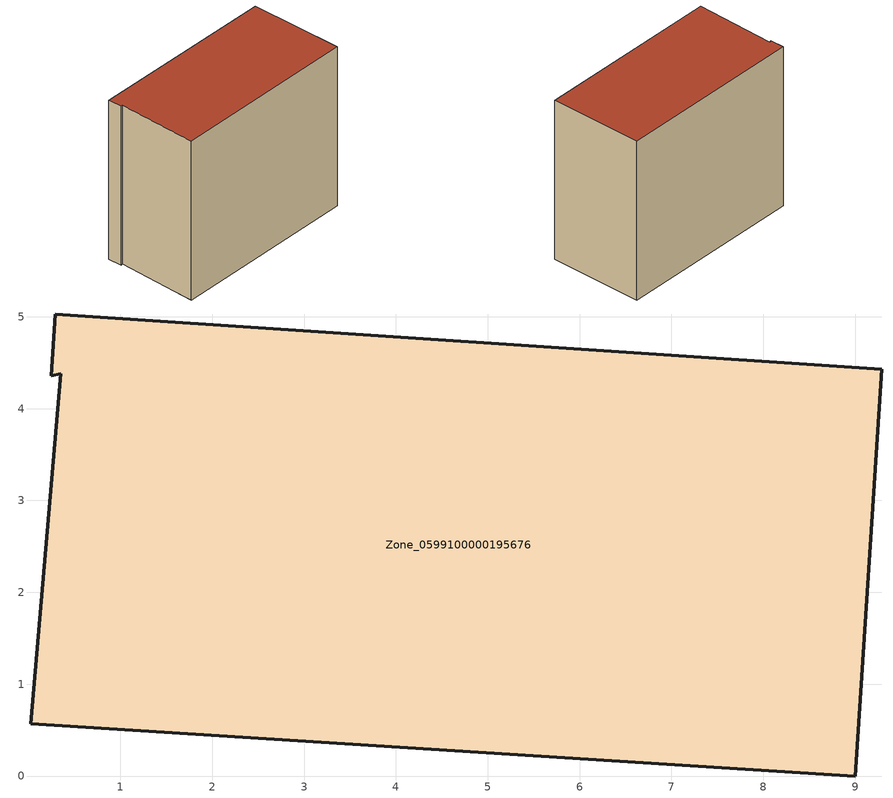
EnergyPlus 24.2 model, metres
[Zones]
Zone_0599100000195676
 floor ground (C_G): 9,0 0.02,0.57 0.35,4.38 0.25,4.36 0.29,5.03 9.29,4.43 z0
 wall outside (C_F): 9,0 9.29,4.43 0.29,5.03 0.25,4.36 0.35,4.38 0.02,0.57 9,0 z0:7.84
 roof outside (C_R): 0.02,0.57 9,0 9.29,4.43 0.29,5.03 0.25,4.36 0.35,4.38 z7.84
[BUILDING]
Pand.0599100000195676: North Axis=0; Terrain=City; Loads Convergence Tolerance Value=0.04; Temperature Convergence Tolerance Value=0.4; Solar Distribution=FullExterior; Maximum Number of Warmup Days=25; Minimum Number of Warmup Days=1
[Site:Location]
Rotterdam.The.Hague.AP_ZH_NLD Design_Conditions: Latitude=51.96; Longitude=4.45; Time Zone=1; Elevation=-4.5
[SITE:GROUNDTEMPERATURE:BUILDINGSURFACE]
18, 18, 18, 18, 18, 18, 18, 18, 18, 18, 18, 18
[MATERIAL] Thermal Absorptance=0.9; Solar Absorptance=0.7; Visible Absorptance=0.7
Name | Roughness | Thickness | Conductivity | Density | Specific Heat
G.TI.1946-1964 | MediumSmooth | 0.15 | 1 | 540 | 1210
F.TI.1946-1964 | Rough | 0.3 | 0.857143 | 1920 | 840
R.TI.1946-1964 | MediumRough | 0.2 | 0.277778 | 1500 | 1000
[CONSTRUCTION]
C_G: G.TI.1946-1964
C_F: F.TI.1946-1964
C_R: R.TI.1946-1964
[ZONE]
Zone_0599100000195676: Type=1; Multiplier=1; Ceiling Height=Autocalculate; Volume=Autocalculate; Floor Area=autocalculate; Part of Total Floor Area=Yes
[ZONEINFILTRATION:DESIGNFLOWRATE]
Infil_Zone_0599100000195676: Zone or ZoneList or Space or SpaceList=Zone_0599100000195676; Schedule=AlwaysOn; Design Flow Rate Calculation Method=Flow/Area; Flow Rate per Floor Area=0.003; Constant Term Coefficient=1; Temperature Term Coefficient=0; Velocity Term Coefficient=0; Velocity Squared Term Coefficient=0
[HVACTEMPLATE:ZONE:IDEALLOADSAIRSYSTEM]
Zone_0599100000195676: Maximum Heating Supply Air Temperature=50; Minimum Cooling Supply Air Temperature=13; Maximum Heating Supply Air Humidity Ratio=0.0156; Minimum Cooling Supply Air Humidity Ratio=0.0077; Heating Limit=NoLimit; Cooling Limit=NoLimit; Dehumidification Control Type=ConstantSensibleHeatRatio; Cooling Sensible Heat Ratio=0.7; Dehumidification Setpoint=60; Humidification Control Type=None; Humidification Setpoint=30; Outdoor Air Method=None; Outdoor Air Flow Rate per Person=0.00944; Outdoor Air Flow Rate per Zone Floor Area=0; Outdoor Air Flow Rate per Zone=0; Demand Controlled Ventilation Type=None; Outdoor Air Economizer Type=NoEconomizer; Heat Recovery Type=None; Sensible Heat Recovery Effectiveness=0.7; Latent Heat Recovery Effectiveness=0.65
[ZONECONTROL:THERMOSTAT]
ThermostatControl_Zone_0599100000195676: Zone or ZoneList=Zone_0599100000195676; Control Type Schedule=DualSetpointControlType; Control 1=Thermostat_Zone_0599100000195676; Temperature Difference Between Cutout And Setpoint=0
[THERMOSTATSETPOINT:DUALSETPOINT]
Thermostat_Zone_0599100000195676: Heating Setpoint Temperature Schedule=HeatingSetpoint_Zone_0599100000195676; Cooling Setpoint Temperature Schedule=CoolingSetpoint_Zone_0599100000195676
[SCHEDULE:COMPACT]
HeatingSetpoint_Zone_0599100000195676: Through: 12/31, For: AllDays, Until: 24:00, 21
CoolingSetpoint_Zone_0599100000195676: Through: 12/31, For: AllDays, Until: 24:00, 24
DualSetpointControlType: Through: 12/31, For: AllDays, Until: 24:00, 4
AlwaysOn: Through: 12/31, For: AllDays, Until: 24:00, 1
